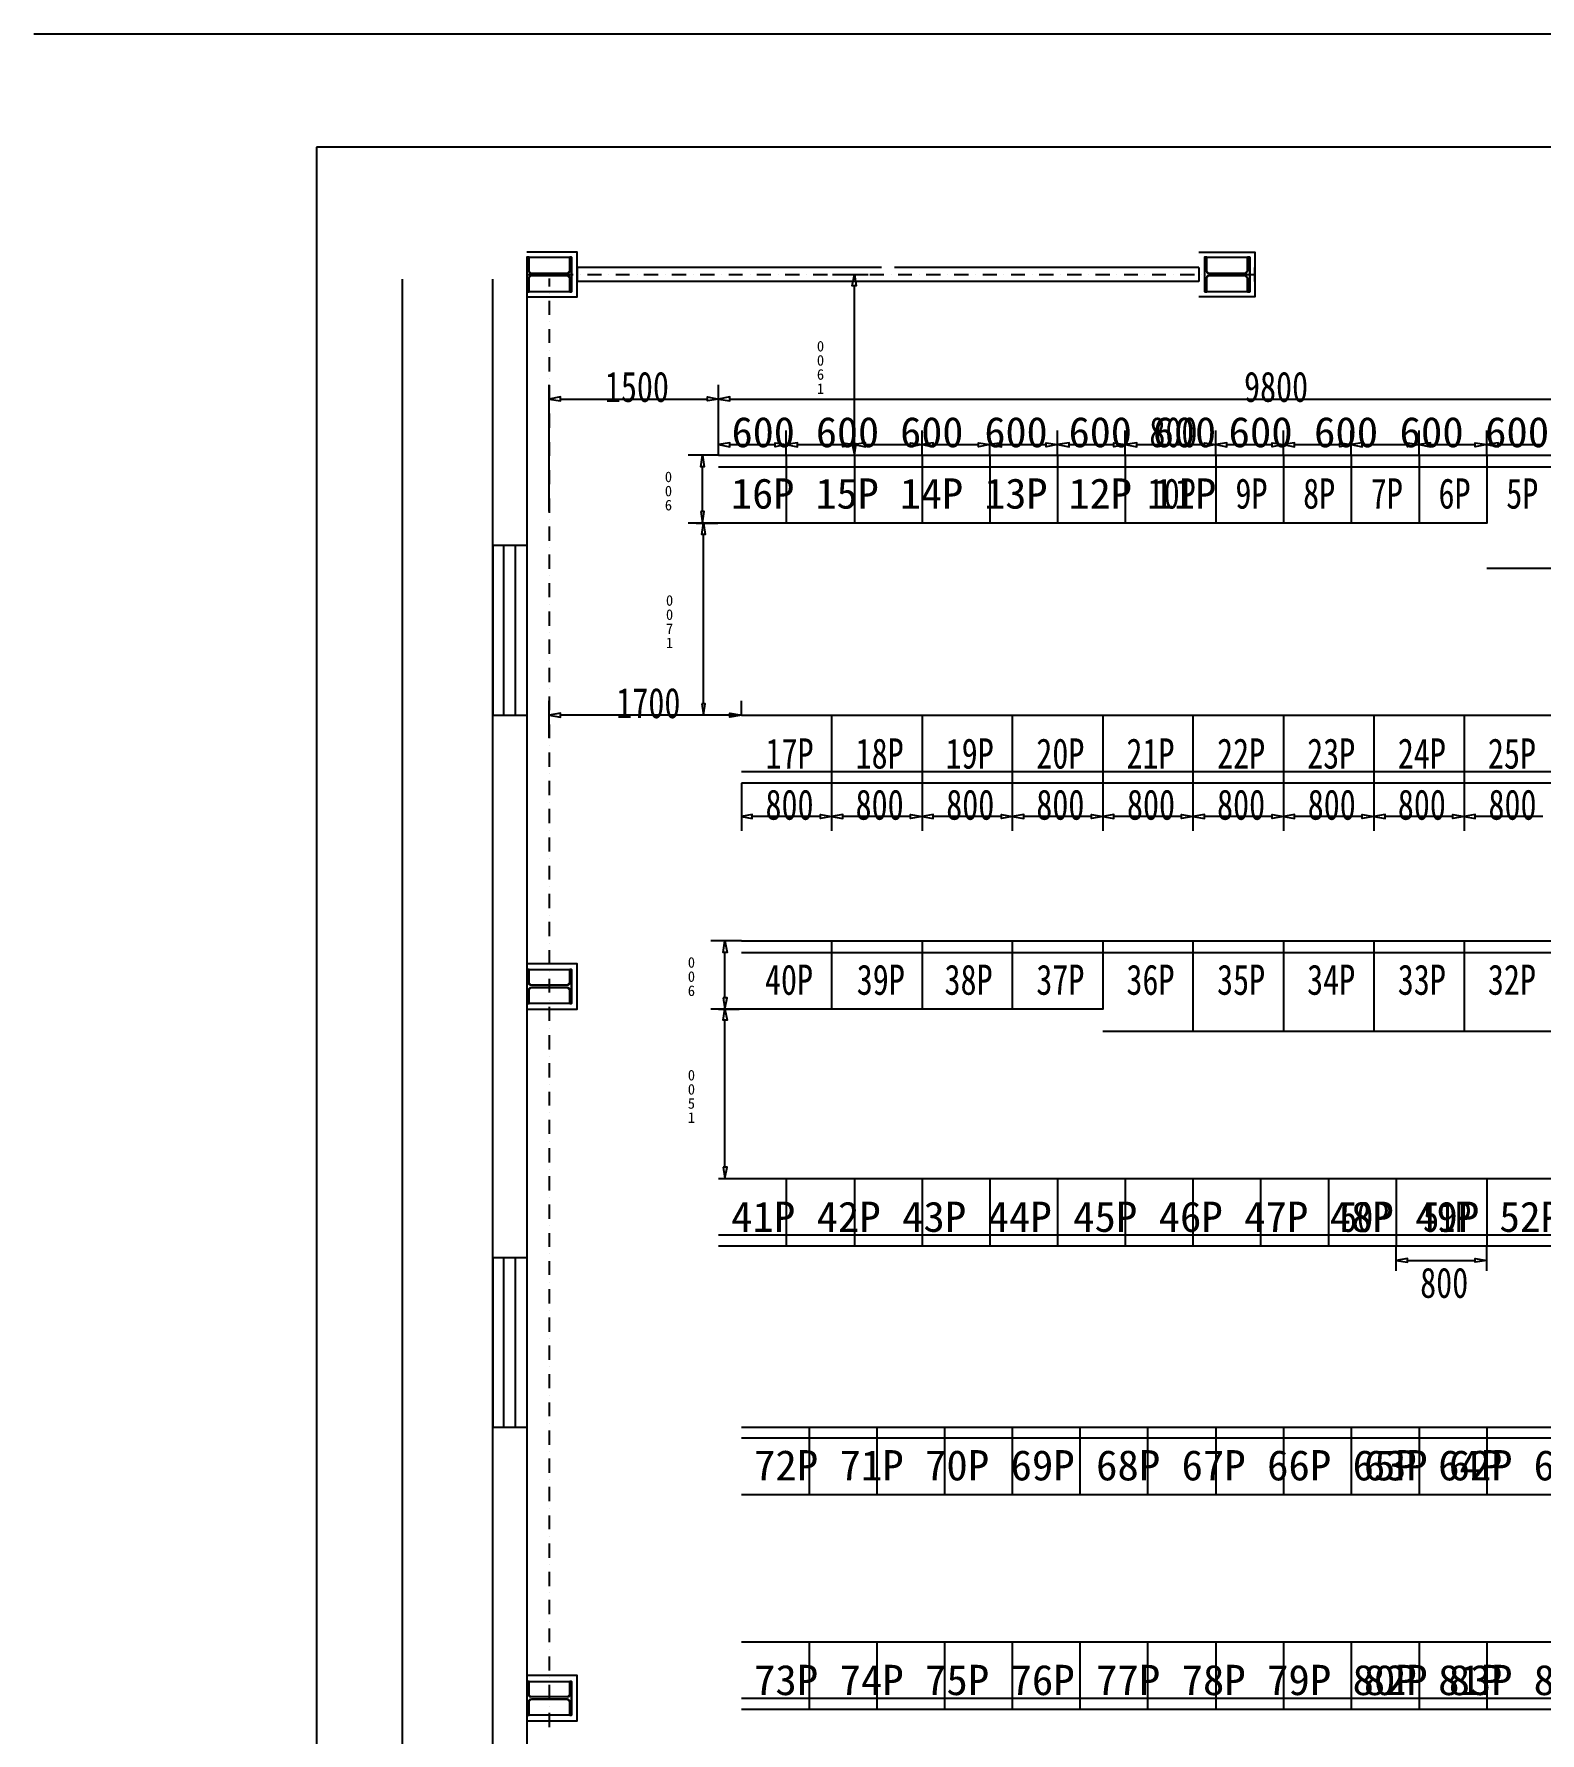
# Model space of a CAD drawing. Header units: metres. Extents: x 17 to 1264, y 17 to 859.
# Drawn here: x 16.8 to 394.8, y 432.6 to 858.8 of the extents above; entities that cross this region are included whole.
import ezdxf

# ---------------------------------------------------------------- set-up
doc = ezdxf.new("R2010")
doc.units = ezdxf.units.M
for name, color, linetype in [('LINES', 7, 'Continuous'), ('POLYLINES', 4, 'Continuous'), ('RECTS', 7, 'Continuous'), ('TEXTS', 3, 'Continuous')]:
    doc.layers.add(name, color=color, linetype=linetype)

msp = doc.modelspace()

# ---------------------------------------------------------------- linework, layer by layer
at = {"layer": 'LINES'}
for p, q in [((87.76, 830.45), (87.76, 45.22)), ((1179.14, 830.45), (87.76, 830.45)), ((141.11, 802.8), (140.54, 802.8)), ((140.54, 802.8), (140.54, 794.16)), ((141.11, 799.34), (141.11, 802.8)), ((151.34, 799.34), (151.34, 802.8)), ((151.34, 802.8), (151.77, 802.8)), ((151.77, 802.8), (151.77, 794.16)), ((311.18, 802.8), (310.6, 802.8)), ((310.6, 802.8), (310.6, 794.16)), ((311.18, 799.34), (311.18, 802.8)), ((314.49, 804.1), (317.95, 804.1)), ((321.4, 799.34), (321.4, 802.8)), ((321.4, 802.8), (321.98, 802.8)), ((321.98, 802.8), (321.98, 794.16)), ((109.29, 797.33), (109.29, 170.64)), ((132.04, 730.51), (132.04, 797.33)), ((132.04, 193.25), (132.04, 797.33)), ((140.54, 798.48), (145.15, 798.48)), ((140.54, 797.47), (140.54, 730.51)), ((141.11, 794.16), (141.11, 797.62)), ((150.76, 798.77), (141.69, 798.77)), ((150.76, 798.19), (141.69, 798.19)), ((146.15, 797.47), (146.15, 795.46)), ((146.87, 798.48), (146.87, 798.48)), ((148.6, 798.48), (152.2, 798.48)), ((151.34, 794.16), (151.34, 797.62)), ((229.53, 800.21), (153.21, 800.21)), ((153.21, 800.21), (153.21, 796.75)), ((153.93, 798.48), (153.93, 798.48)), ((155.8, 798.48), (159.26, 798.48)), ((160.99, 798.48), (160.99, 798.48)), ((162.86, 798.48), (166.31, 798.48)), ((168.19, 798.48), (168.19, 798.48)), ((169.91, 798.48), (173.51, 798.48)), ((175.24, 798.48), (175.24, 798.48)), ((176.97, 798.48), (180.57, 798.48)), ((182.3, 798.48), (182.3, 798.48)), ((184.03, 798.48), (187.63, 798.48)), ((189.35, 798.48), (189.35, 798.48)), ((191.23, 798.48), (194.68, 798.48)), ((196.55, 798.48), (196.55, 798.48)), ((198.28, 798.48), (201.74, 798.48)), ((203.61, 798.48), (203.61, 798.48)), ((205.34, 798.48), (208.94, 798.48)), ((210.67, 798.48), (210.67, 798.48)), ((212.39, 798.48), (215.99, 798.48)), ((217.29, 798.48), (226.22, 798.48)), ((217.72, 798.48), (217.72, 798.48)), ((219.45, 798.48), (223.05, 798.48)), ((224.78, 798.48), (224.78, 798.48)), ((226.65, 798.48), (230.11, 798.48)), ((231.98, 798.48), (231.98, 798.48)), ((309.16, 800.21), (232.84, 800.21)), ((233.71, 798.48), (237.16, 798.48)), ((239.03, 798.48), (239.03, 798.48)), ((240.76, 798.48), (244.36, 798.48)), ((246.09, 798.48), (246.09, 798.48)), ((247.82, 798.48), (251.42, 798.48)), ((253.15, 798.48), (253.15, 798.48)), ((255.02, 798.48), (258.47, 798.48)), ((260.2, 798.48), (260.2, 798.48)), ((262.07, 798.48), (265.53, 798.48)), ((267.4, 798.48), (267.4, 798.48)), ((269.13, 798.48), (272.73, 798.48)), ((274.46, 798.48), (274.46, 798.48)), ((276.19, 798.48), (279.79, 798.48)), ((281.51, 798.48), (281.51, 798.48)), ((283.24, 798.48), (286.84, 798.48)), ((288.57, 798.48), (288.57, 798.48)), ((290.44, 798.48), (293.9, 798.48)), ((295.63, 798.48), (295.63, 798.48)), ((297.5, 798.48), (300.95, 798.48)), ((302.83, 798.48), (302.83, 798.48)), ((304.55, 798.48), (308.15, 798.48)), ((309.16, 800.21), (309.16, 796.75)), ((309.88, 798.48), (309.88, 798.48)), ((311.18, 794.16), (311.18, 797.62)), ((311.61, 798.48), (315.21, 798.48)), ((320.83, 798.77), (311.75, 798.77)), ((320.83, 798.19), (311.75, 798.19)), ((316.94, 798.48), (316.94, 798.48)), ((318.67, 798.48), (323.27, 798.48)), ((321.4, 794.16), (321.4, 797.62)), ((323.27, 796.75), (323.27, 800.21)), ((140.54, 794.16), (141.11, 794.16)), ((146.15, 793.73), (146.15, 793.73)), ((151.77, 794.16), (151.34, 794.16)), ((231.26, 796.75), (153.21, 796.75)), ((222.76, 756), (222.76, 795.6)), ((309.16, 796.75), (231.26, 796.75)), ((310.6, 794.16), (311.18, 794.16)), ((321.98, 794.16), (321.4, 794.16)), ((146.15, 791.86), (146.15, 788.4)), ((146.15, 786.67), (146.15, 786.67)), ((146.15, 784.8), (146.15, 781.34)), ((146.15, 779.47), (146.15, 779.47)), ((146.15, 777.74), (146.15, 774.14)), ((146.15, 772.42), (146.15, 772.42)), ((146.15, 739.01), (146.15, 770.83)), ((146.15, 770.69), (146.15, 767.09)), ((188.63, 753.12), (188.63, 770.83)), ((146.15, 765.36), (146.15, 765.36)), ((146.15, 763.63), (146.15, 760.03)), ((149.03, 767.23), (185.9, 767.23)), ((191.51, 767.23), (463.67, 767.23)), ((188.63, 753.12), (188.63, 759.31)), ((205.63, 753.12), (205.63, 759.31)), ((222.76, 753.12), (222.76, 759.31)), ((239.75, 753.12), (239.75, 759.31)), ((256.75, 753.12), (256.75, 759.31)), ((273.74, 753.12), (273.74, 759.31)), ((290.73, 753.12), (290.73, 759.31)), ((313.48, 753.12), (313.48, 759.31)), ((330.47, 753.12), (330.47, 759.31)), ((347.47, 753.12), (347.47, 759.31)), ((364.46, 753.12), (364.46, 759.31)), ((381.45, 753.12), (381.45, 759.31)), ((146.15, 758.3), (146.15, 758.3)), ((146.15, 756.43), (146.15, 752.98)), ((191.51, 755.86), (202.89, 755.86)), ((208.51, 755.86), (219.88, 755.86)), ((225.5, 755.86), (236.87, 755.86)), ((242.49, 755.86), (253.87, 755.86)), ((259.63, 755.86), (270.86, 755.86)), ((276.62, 755.86), (287.85, 755.86)), ((293.61, 755.86), (310.6, 755.86)), ((316.22, 755.86), (327.59, 755.86)), ((333.21, 755.86), (344.59, 755.86)), ((350.2, 755.86), (361.58, 755.86)), ((367.34, 755.86), (378.57, 755.86)), ((384.33, 755.86), (395.56, 755.86)), ((146.15, 751.1), (146.15, 751.1)), ((188.63, 753.12), (181, 753.12)), ((184.6, 739.01), (184.6, 750.24)), ((188.63, 750.24), (205.63, 750.24)), ((205.63, 750.24), (222.76, 750.24)), ((215.99, 753.12), (226.22, 753.12)), ((222.76, 750.24), (239.75, 750.24)), ((239.75, 750.24), (256.75, 750.24)), ((256.75, 750.24), (273.74, 750.24)), ((273.74, 750.24), (290.73, 750.24)), ((290.73, 750.24), (330.47, 750.24)), ((313.48, 750.24), (330.47, 750.24)), ((330.47, 750.24), (347.47, 750.24)), ((347.47, 750.24), (364.46, 750.24)), ((364.46, 750.24), (381.45, 750.24)), ((381.45, 750.24), (432.43, 750.24)), ((146.15, 749.38), (146.15, 745.92)), ((146.15, 744.05), (146.15, 744.05)), ((146.15, 742.32), (146.15, 738.72)), ((146.15, 736.99), (146.15, 736.99)), ((146.15, 735.26), (146.15, 731.66)), ((188.63, 736.13), (181, 736.13)), ((183.02, 736.13), (188.49, 736.13)), ((184.89, 690.77), (184.89, 733.25)), ((140.54, 730.51), (132.04, 730.51)), ((132.04, 730.51), (132.04, 687.89)), ((134.78, 687.89), (134.78, 730.51)), ((137.66, 687.89), (137.66, 730.51)), ((140.54, 730.51), (140.54, 687.89)), ((146.15, 729.94), (146.15, 729.94)), ((146.15, 728.21), (146.15, 724.61)), ((146.15, 722.88), (146.15, 722.88)), ((146.15, 721.01), (146.15, 717.55)), ((146.15, 715.68), (146.15, 715.68)), ((146.15, 713.95), (146.15, 710.35)), ((146.15, 708.62), (146.15, 708.62)), ((146.15, 706.9), (146.15, 703.3)), ((146.15, 701.57), (146.15, 701.57)), ((146.15, 699.84), (146.15, 696.24)), ((146.15, 694.51), (146.15, 694.51)), ((146.15, 692.64), (146.15, 689.18)), ((146.15, 682.27), (146.15, 691.49)), ((194.39, 687.89), (194.39, 691.49)), ((132.04, 551.81), (132.04, 687.89)), ((132.04, 687.89), (140.54, 687.89)), ((140.54, 687.89), (140.54, 551.81)), ((146.15, 687.46), (146.15, 687.46)), ((191.51, 687.89), (149.03, 687.89)), ((194.39, 687.89), (181.29, 687.89)), ((146.15, 685.58), (146.15, 682.13)), ((146.15, 680.26), (146.15, 680.26)), ((146.15, 678.53), (146.15, 674.93)), ((194.39, 673.78), (217, 673.78)), ((217, 673.78), (239.75, 673.78)), ((239.75, 673.78), (262.36, 673.78)), ((262.36, 673.78), (285.11, 673.78)), ((285.11, 673.78), (307.72, 673.78)), ((307.72, 673.78), (330.47, 673.78)), ((330.47, 673.78), (353.08, 673.78)), ((353.08, 673.78), (375.83, 673.78)), ((375.83, 673.78), (398.44, 673.78)), ((146.15, 673.2), (146.15, 673.2)), ((146.15, 671.47), (146.15, 667.87)), ((194.39, 670.9), (194.39, 658.94)), ((217, 670.9), (217, 658.94)), ((239.75, 670.9), (239.75, 658.94)), ((262.36, 670.9), (262.36, 658.94)), ((285.11, 670.9), (285.11, 658.94)), ((307.72, 670.9), (307.72, 658.94)), ((330.47, 670.9), (330.47, 658.94)), ((353.08, 670.9), (353.08, 658.94)), ((375.83, 670.9), (375.83, 658.94)), ((146.15, 666.14), (146.15, 666.14)), ((146.15, 664.42), (146.15, 660.82)), ((214.27, 662.54), (197.13, 662.54)), ((236.87, 662.54), (219.88, 662.54)), ((259.63, 662.54), (242.49, 662.54)), ((282.23, 662.54), (265.24, 662.54)), ((304.84, 662.54), (287.85, 662.54)), ((327.59, 662.54), (310.6, 662.54)), ((350.2, 662.54), (333.21, 662.54)), ((372.95, 662.54), (355.96, 662.54)), ((395.56, 662.54), (378.57, 662.54)), ((146.15, 659.09), (146.15, 659.09)), ((146.15, 657.22), (146.15, 653.76)), ((146.15, 651.89), (146.15, 651.89)), ((146.15, 650.16), (146.15, 646.7)), ((146.15, 644.83), (146.15, 644.83)), ((146.15, 643.1), (146.15, 639.5)), ((146.15, 637.78), (146.15, 637.78)), ((146.15, 636.05), (146.15, 632.45)), ((194.39, 631.3), (186.76, 631.3)), ((146.15, 630.72), (146.15, 630.72)), ((146.15, 628.99), (146.15, 625.39)), ((190.22, 617.04), (190.22, 628.42)), ((194.39, 628.42), (217, 628.42)), ((217, 628.42), (239.75, 628.42)), ((239.75, 628.42), (262.36, 628.42)), ((262.36, 628.42), (285.11, 628.42)), ((285.11, 628.42), (466.55, 628.42)), ((141.11, 624.1), (140.54, 624.1)), ((140.54, 624.1), (140.54, 615.6)), ((141.11, 620.78), (141.11, 624.1)), ((146.15, 623.66), (146.15, 623.66)), ((151.34, 620.78), (151.34, 624.1)), ((151.34, 624.1), (151.77, 624.1)), ((151.77, 624.1), (151.77, 615.6)), ((141.11, 615.6), (141.11, 619.06)), ((150.76, 620.21), (141.69, 620.21)), ((150.76, 619.63), (141.69, 619.63)), ((146.15, 621.79), (146.15, 618.34)), ((151.34, 615.6), (151.34, 619.06)), ((140.54, 615.6), (141.11, 615.6)), ((146.15, 616.46), (146.15, 616.46)), ((146.15, 614.74), (146.15, 611.28)), ((151.77, 615.6), (151.34, 615.6)), ((194.39, 614.16), (186.76, 614.16)), ((188.63, 614.16), (193.82, 614.16)), ((190.22, 574.56), (190.22, 611.42)), ((146.15, 609.41), (146.15, 609.41)), ((146.15, 607.68), (146.15, 604.08)), ((146.15, 602.35), (146.15, 602.35)), ((146.15, 600.62), (146.15, 597.02)), ((146.15, 595.3), (146.15, 595.3)), ((146.15, 593.42), (146.15, 589.97)), ((146.15, 588.24), (146.15, 588.24)), ((146.15, 586.37), (146.15, 582.91)), ((146.15, 581.04), (146.15, 581.04)), ((146.15, 579.31), (146.15, 575.71)), ((146.15, 573.98), (146.15, 573.98)), ((146.15, 572.26), (146.15, 568.66)), ((188.63, 571.68), (193.82, 571.68)), ((146.15, 566.93), (146.15, 566.93)), ((146.15, 565.2), (146.15, 561.6)), ((146.15, 559.87), (146.15, 559.87)), ((146.15, 558), (146.15, 554.54)), ((188.63, 557.57), (205.63, 557.57)), ((205.63, 557.57), (222.76, 557.57)), ((222.76, 557.57), (239.75, 557.57)), ((239.75, 557.57), (256.75, 557.57)), ((256.75, 557.57), (273.74, 557.57)), ((273.74, 557.57), (290.73, 557.57)), ((290.73, 557.57), (307.72, 557.57)), ((307.72, 557.57), (324.71, 557.57)), ((324.71, 557.57), (341.71, 557.57)), ((341.71, 557.57), (358.7, 557.57)), ((358.7, 557.57), (381.45, 557.57)), ((358.7, 548.5), (358.7, 554.69)), ((381.45, 557.57), (398.44, 557.57)), ((381.45, 548.5), (381.45, 554.69)), ((140.54, 551.81), (132.04, 551.81)), ((132.04, 551.81), (132.04, 509.33)), ((134.78, 509.33), (134.78, 551.81)), ((137.66, 509.33), (137.66, 551.81)), ((140.54, 551.81), (140.54, 509.33)), ((146.15, 552.82), (146.15, 552.82)), ((146.15, 550.94), (146.15, 547.49)), ((361.58, 551.09), (378.57, 551.09)), ((146.15, 545.62), (146.15, 545.62)), ((146.15, 543.89), (146.15, 540.29)), ((146.15, 538.56), (146.15, 538.56)), ((146.15, 536.83), (146.15, 533.23)), ((146.15, 531.5), (146.15, 531.5)), ((146.15, 529.78), (146.15, 526.18)), ((146.15, 524.45), (146.15, 524.45)), ((146.15, 522.58), (146.15, 519.12)), ((146.15, 517.25), (146.15, 517.25)), ((146.15, 515.52), (146.15, 512.06)), ((132.04, 319.39), (132.04, 509.33)), ((132.04, 509.33), (140.54, 509.33)), ((140.54, 509.33), (140.54, 319.39)), ((146.15, 510.19), (146.15, 510.19)), ((146.15, 508.46), (146.15, 504.86)), ((146.15, 503.14), (146.15, 503.14)), ((194.39, 506.59), (211.39, 506.59)), ((211.39, 506.59), (228.38, 506.59)), ((228.38, 506.59), (245.37, 506.59)), ((245.37, 506.59), (262.36, 506.59)), ((262.36, 506.59), (279.35, 506.59)), ((279.35, 506.59), (296.35, 506.59)), ((296.35, 506.59), (313.48, 506.59)), ((313.48, 506.59), (330.47, 506.59)), ((330.47, 506.59), (347.47, 506.59)), ((347.47, 506.59), (364.46, 506.59)), ((364.46, 506.59), (381.45, 506.59)), ((381.45, 506.59), (398.44, 506.59)), ((146.15, 501.41), (146.15, 497.81)), ((146.15, 496.08), (146.15, 496.08)), ((146.15, 494.35), (146.15, 490.75)), ((146.15, 489.02), (146.15, 489.02)), ((146.15, 487.15), (146.15, 483.7)), ((146.15, 481.82), (146.15, 481.82)), ((146.15, 480.1), (146.15, 476.5)), ((146.15, 474.77), (146.15, 474.77)), ((146.15, 473.04), (146.15, 469.44)), ((146.15, 467.71), (146.15, 467.71)), ((146.15, 465.98), (146.15, 462.38)), ((146.15, 460.66), (146.15, 460.66)), ((146.15, 458.78), (146.15, 455.33)), ((146.15, 453.6), (146.15, 453.6)), ((146.15, 451.73), (146.15, 448.27)), ((141.11, 445.54), (140.54, 445.54)), ((140.54, 445.54), (140.54, 437.04)), ((141.11, 442.22), (141.11, 445.54)), ((146.15, 446.4), (146.15, 446.4)), ((146.15, 444.67), (146.15, 441.07)), ((151.34, 442.22), (151.34, 445.54)), ((151.34, 445.54), (151.77, 445.54)), ((151.77, 445.54), (151.77, 437.04)), ((141.11, 437.04), (141.11, 440.5)), ((150.76, 441.65), (141.69, 441.65)), ((150.76, 441.07), (141.69, 441.07)), ((146.15, 439.34), (146.15, 439.34)), ((151.34, 437.04), (151.34, 440.5)), ((194.39, 441.36), (211.39, 441.36)), ((211.39, 441.36), (228.38, 441.36)), ((228.38, 441.36), (245.37, 441.36)), ((245.37, 441.36), (262.36, 441.36)), ((262.36, 441.36), (279.35, 441.36)), ((279.35, 441.36), (296.35, 441.36)), ((296.35, 441.36), (313.48, 441.36)), ((313.48, 441.36), (330.47, 441.36)), ((330.47, 441.36), (347.47, 441.36)), ((347.47, 441.36), (364.46, 441.36)), ((364.46, 441.36), (381.45, 441.36)), ((381.45, 441.36), (398.44, 441.36)), ((140.54, 437.04), (141.11, 437.04)), ((146.15, 437.62), (146.15, 434.02)), ((151.77, 437.04), (151.34, 437.04))]:
    msp.add_line(p, q, dxfattribs=at)
at = {"layer": 'POLYLINES'}
for points in [[(140.54, 792.86), (153.21, 792.86), (153.21, 804.1), (140.54, 804.1)], [(140.54, 802.8), (151.77, 802.8), (151.77, 794.16), (140.54, 794.16)], [(140.54, 794.16), (141.11, 794.16), (141.11, 797.62), (141.11, 797.76), (141.11, 797.9), (141.26, 798.05), (141.4, 798.19), (141.69, 798.19), (150.76, 798.19), (150.91, 798.19), (151.05, 798.05), (151.19, 797.9), (151.19, 797.76), (151.34, 797.62), (151.34, 794.16), (151.77, 794.16), (151.77, 802.8), (151.34, 802.8), (151.34, 799.34), (151.19, 799.2), (151.19, 799.06), (151.05, 798.91), (150.91, 798.77), (150.76, 798.77), (141.69, 798.77), (141.4, 798.77), (141.26, 798.91), (141.11, 799.06), (141.11, 799.2), (141.11, 799.34), (141.11, 802.8), (140.54, 802.8), (140.54, 794.16)], [(140.54, 794.16), (141.11, 794.16), (141.11, 797.62), (141.11, 797.76), (141.11, 797.9), (141.26, 798.05), (141.4, 798.19), (141.69, 798.19), (150.76, 798.19), (150.91, 798.19), (151.05, 798.05), (151.19, 797.9), (151.19, 797.76), (151.34, 797.62), (151.34, 794.16), (151.77, 794.16), (151.77, 802.8), (151.34, 802.8), (151.34, 799.34), (151.19, 799.2), (151.19, 799.06), (151.05, 798.91), (150.91, 798.77), (150.76, 798.77), (141.69, 798.77), (141.4, 798.77), (141.26, 798.91), (141.11, 799.06), (141.11, 799.2), (141.11, 799.34), (141.11, 802.8), (140.54, 802.8), (140.54, 794.16)], [(310.6, 802.8), (321.98, 802.8), (321.98, 794.16), (310.6, 794.16)], [(310.6, 794.16), (311.18, 794.16), (311.18, 797.62), (311.18, 797.76), (311.32, 797.9), (311.32, 798.05), (311.47, 798.19), (311.75, 798.19), (320.83, 798.19), (320.97, 798.19), (321.11, 798.05), (321.26, 797.9), (321.26, 797.76), (321.4, 797.62), (321.4, 794.16), (321.98, 794.16), (321.98, 802.8), (321.4, 802.8), (321.4, 799.34), (321.26, 799.2), (321.26, 799.06), (321.11, 798.91), (320.97, 798.77), (320.83, 798.77), (311.75, 798.77), (311.47, 798.77), (311.32, 798.91), (311.32, 799.06), (311.18, 799.2), (311.18, 799.34), (311.18, 802.8), (310.6, 802.8), (310.6, 794.16)], [(310.6, 794.16), (311.18, 794.16), (311.18, 797.62), (311.18, 797.76), (311.32, 797.9), (311.32, 798.05), (311.47, 798.19), (311.75, 798.19), (320.83, 798.19), (320.97, 798.19), (321.11, 798.05), (321.26, 797.9), (321.26, 797.76), (321.4, 797.62), (321.4, 794.16), (321.98, 794.16), (321.98, 802.8), (321.4, 802.8), (321.4, 799.34), (321.26, 799.2), (321.26, 799.06), (321.11, 798.91), (320.97, 798.77), (320.83, 798.77), (311.75, 798.77), (311.47, 798.77), (311.32, 798.91), (311.32, 799.06), (311.18, 799.2), (311.18, 799.34), (311.18, 802.8), (310.6, 802.8), (310.6, 794.16)], [(141.07, 799.33), (141.63, 798.76)], [(141.63, 798.19), (141.07, 797.63)], [(150.7, 798.76), (151.27, 799.33)], [(151.27, 797.63), (150.7, 798.19)], [(222.76, 798.48), (223.19, 795.6), (222.19, 795.6), (222.76, 798.48)], [(222.76, 798.48), (223.19, 795.6), (222.19, 795.6), (222.76, 798.48)], [(311.15, 799.33), (311.71, 798.76)], [(311.71, 798.19), (311.15, 797.63)], [(320.78, 798.76), (321.35, 799.33)], [(321.35, 797.63), (320.78, 798.19)], [(146.15, 767.23), (149.03, 766.8), (149.03, 767.81), (146.15, 767.23)], [(146.15, 767.23), (149.03, 766.8), (149.03, 767.81), (146.15, 767.23)], [(188.63, 767.23), (185.9, 766.8), (185.9, 767.81), (188.63, 767.23)], [(188.63, 767.23), (185.9, 766.8), (185.9, 767.81), (188.63, 767.23)], [(188.63, 767.23), (191.51, 766.8), (191.51, 767.81), (188.63, 767.23)], [(188.63, 767.23), (191.51, 766.8), (191.51, 767.81), (188.63, 767.23)], [(188.63, 755.86), (191.51, 755.28), (191.51, 756.29), (188.63, 755.86)], [(188.63, 755.86), (191.51, 755.28), (191.51, 756.29), (188.63, 755.86)], [(205.63, 755.86), (202.89, 755.28), (202.89, 756.29), (205.63, 755.86)], [(205.63, 755.86), (202.89, 755.28), (202.89, 756.29), (205.63, 755.86)], [(205.63, 755.86), (208.51, 755.28), (208.51, 756.29), (205.63, 755.86)], [(205.63, 755.86), (208.51, 755.28), (208.51, 756.29), (205.63, 755.86)], [(222.76, 755.86), (219.88, 755.28), (219.88, 756.29), (222.76, 755.86)], [(222.76, 755.86), (219.88, 755.28), (219.88, 756.29), (222.76, 755.86)], [(222.19, 756), (222.76, 753.12), (223.19, 756), (222.19, 756)], [(222.19, 756), (222.76, 753.12), (223.19, 756), (222.19, 756)], [(222.76, 755.86), (225.5, 755.28), (225.5, 756.29), (222.76, 755.86)], [(222.76, 755.86), (225.5, 755.28), (225.5, 756.29), (222.76, 755.86)], [(239.75, 755.86), (236.87, 755.28), (236.87, 756.29), (239.75, 755.86)], [(239.75, 755.86), (236.87, 755.28), (236.87, 756.29), (239.75, 755.86)], [(239.75, 755.86), (242.49, 755.28), (242.49, 756.29), (239.75, 755.86)], [(239.75, 755.86), (242.49, 755.28), (242.49, 756.29), (239.75, 755.86)], [(256.75, 755.86), (253.87, 755.28), (253.87, 756.29), (256.75, 755.86)], [(256.75, 755.86), (253.87, 755.28), (253.87, 756.29), (256.75, 755.86)], [(256.75, 755.86), (259.63, 755.28), (259.63, 756.29), (256.75, 755.86)], [(256.75, 755.86), (259.63, 755.28), (259.63, 756.29), (256.75, 755.86)], [(273.74, 755.86), (270.86, 755.28), (270.86, 756.29), (273.74, 755.86)], [(273.74, 755.86), (270.86, 755.28), (270.86, 756.29), (273.74, 755.86)], [(273.74, 755.86), (276.62, 755.28), (276.62, 756.29), (273.74, 755.86)], [(273.74, 755.86), (276.62, 755.28), (276.62, 756.29), (273.74, 755.86)], [(290.73, 755.86), (287.85, 755.28), (287.85, 756.29), (290.73, 755.86)], [(290.73, 755.86), (287.85, 755.28), (287.85, 756.29), (290.73, 755.86)], [(290.73, 755.86), (293.61, 755.28), (293.61, 756.29), (290.73, 755.86)], [(290.73, 755.86), (293.61, 755.28), (293.61, 756.29), (290.73, 755.86)], [(313.48, 755.86), (310.6, 755.28), (310.6, 756.29), (313.48, 755.86)], [(313.48, 755.86), (310.6, 755.28), (310.6, 756.29), (313.48, 755.86)], [(313.48, 755.86), (316.22, 755.28), (316.22, 756.29), (313.48, 755.86)], [(313.48, 755.86), (316.22, 755.28), (316.22, 756.29), (313.48, 755.86)], [(330.47, 755.86), (327.59, 755.28), (327.59, 756.29), (330.47, 755.86)], [(330.47, 755.86), (327.59, 755.28), (327.59, 756.29), (330.47, 755.86)], [(330.47, 755.86), (333.21, 755.28), (333.21, 756.29), (330.47, 755.86)], [(330.47, 755.86), (333.21, 755.28), (333.21, 756.29), (330.47, 755.86)], [(347.47, 755.86), (344.59, 755.28), (344.59, 756.29), (347.47, 755.86)], [(347.47, 755.86), (344.59, 755.28), (344.59, 756.29), (347.47, 755.86)], [(347.47, 755.86), (350.2, 755.28), (350.2, 756.29), (347.47, 755.86)], [(347.47, 755.86), (350.2, 755.28), (350.2, 756.29), (347.47, 755.86)], [(364.46, 755.86), (361.58, 755.28), (361.58, 756.29), (364.46, 755.86)], [(364.46, 755.86), (361.58, 755.28), (361.58, 756.29), (364.46, 755.86)], [(364.46, 755.86), (367.34, 755.28), (367.34, 756.29), (364.46, 755.86)], [(364.46, 755.86), (367.34, 755.28), (367.34, 756.29), (364.46, 755.86)], [(381.45, 755.86), (378.57, 755.28), (378.57, 756.29), (381.45, 755.86)], [(381.45, 755.86), (378.57, 755.28), (378.57, 756.29), (381.45, 755.86)], [(381.45, 755.86), (384.33, 755.28), (384.33, 756.29), (381.45, 755.86)], [(381.45, 755.86), (384.33, 755.28), (384.33, 756.29), (381.45, 755.86)], [(184.6, 753.12), (185.03, 750.24), (184.17, 750.24), (184.6, 753.12)], [(184.6, 753.12), (185.03, 750.24), (184.17, 750.24), (184.6, 753.12)], [(184.17, 739.01), (184.6, 736.13), (185.03, 739.01), (184.17, 739.01)], [(184.17, 739.01), (184.6, 736.13), (185.03, 739.01), (184.17, 739.01)], [(184.89, 736.13), (185.32, 733.25), (184.46, 733.25), (184.89, 736.13)], [(184.89, 736.13), (185.32, 733.25), (184.46, 733.25), (184.89, 736.13)], [(184.46, 690.77), (184.89, 687.89), (185.32, 690.77), (184.46, 690.77)], [(184.46, 690.77), (184.89, 687.89), (185.32, 690.77), (184.46, 690.77)], [(146.15, 687.89), (149.03, 687.46), (149.03, 688.46), (146.15, 687.89)], [(146.15, 687.89), (149.03, 687.46), (149.03, 688.46), (146.15, 687.89)], [(194.39, 687.89), (191.51, 687.46), (191.51, 688.46), (194.39, 687.89)], [(194.39, 687.89), (191.51, 687.46), (191.51, 688.46), (194.39, 687.89)], [(194.39, 662.54), (197.13, 661.97), (197.13, 662.98), (194.39, 662.54)], [(194.39, 662.54), (197.13, 661.97), (197.13, 662.98), (194.39, 662.54)], [(217, 662.54), (214.27, 661.97), (214.27, 662.98), (217, 662.54)], [(217, 662.54), (214.27, 661.97), (214.27, 662.98), (217, 662.54)], [(217, 662.54), (219.88, 661.97), (219.88, 662.98), (217, 662.54)], [(217, 662.54), (219.88, 661.97), (219.88, 662.98), (217, 662.54)], [(239.75, 662.54), (236.87, 661.97), (236.87, 662.98), (239.75, 662.54)], [(239.75, 662.54), (236.87, 661.97), (236.87, 662.98), (239.75, 662.54)], [(239.75, 662.54), (242.49, 661.97), (242.49, 662.98), (239.75, 662.54)], [(239.75, 662.54), (242.49, 661.97), (242.49, 662.98), (239.75, 662.54)], [(262.36, 662.54), (259.63, 661.97), (259.63, 662.98), (262.36, 662.54)], [(262.36, 662.54), (259.63, 661.97), (259.63, 662.98), (262.36, 662.54)], [(262.36, 662.54), (265.24, 661.97), (265.24, 662.98), (262.36, 662.54)], [(262.36, 662.54), (265.24, 661.97), (265.24, 662.98), (262.36, 662.54)], [(285.11, 662.54), (282.23, 661.97), (282.23, 662.98), (285.11, 662.54)], [(285.11, 662.54), (282.23, 661.97), (282.23, 662.98), (285.11, 662.54)], [(285.11, 662.54), (287.85, 661.97), (287.85, 662.98), (285.11, 662.54)], [(285.11, 662.54), (287.85, 661.97), (287.85, 662.98), (285.11, 662.54)], [(307.72, 662.54), (304.84, 661.97), (304.84, 662.98), (307.72, 662.54)], [(307.72, 662.54), (304.84, 661.97), (304.84, 662.98), (307.72, 662.54)], [(307.72, 662.54), (310.6, 661.97), (310.6, 662.98), (307.72, 662.54)], [(307.72, 662.54), (310.6, 661.97), (310.6, 662.98), (307.72, 662.54)], [(330.47, 662.54), (327.59, 661.97), (327.59, 662.98), (330.47, 662.54)], [(330.47, 662.54), (327.59, 661.97), (327.59, 662.98), (330.47, 662.54)], [(330.47, 662.54), (333.21, 661.97), (333.21, 662.98), (330.47, 662.54)], [(330.47, 662.54), (333.21, 661.97), (333.21, 662.98), (330.47, 662.54)], [(353.08, 662.54), (350.2, 661.97), (350.2, 662.98), (353.08, 662.54)], [(353.08, 662.54), (350.2, 661.97), (350.2, 662.98), (353.08, 662.54)], [(353.08, 662.54), (355.96, 661.97), (355.96, 662.98), (353.08, 662.54)], [(353.08, 662.54), (355.96, 661.97), (355.96, 662.98), (353.08, 662.54)], [(375.83, 662.54), (372.95, 661.97), (372.95, 662.98), (375.83, 662.54)], [(375.83, 662.54), (372.95, 661.97), (372.95, 662.98), (375.83, 662.54)], [(375.83, 662.54), (378.57, 661.97), (378.57, 662.98), (375.83, 662.54)], [(375.83, 662.54), (378.57, 661.97), (378.57, 662.98), (375.83, 662.54)], [(190.22, 631.3), (190.79, 628.42), (189.79, 628.42), (190.22, 631.3)], [(190.22, 631.3), (190.79, 628.42), (189.79, 628.42), (190.22, 631.3)], [(140.54, 614.16), (153.21, 614.16), (153.21, 625.54), (140.54, 625.54)], [(140.54, 624.1), (151.77, 624.1), (151.77, 615.6), (140.54, 615.6)], [(140.54, 615.6), (141.11, 615.6), (141.11, 619.06), (141.11, 619.2), (141.11, 619.34), (141.26, 619.49), (141.4, 619.63), (141.69, 619.63), (150.76, 619.63), (150.91, 619.63), (151.05, 619.49), (151.19, 619.34), (151.19, 619.2), (151.34, 619.06), (151.34, 615.6), (151.77, 615.6), (151.77, 624.1), (151.34, 624.1), (151.34, 620.78), (151.19, 620.64), (151.19, 620.35), (151.05, 620.35), (150.91, 620.21), (150.76, 620.21), (141.69, 620.21), (141.4, 620.21), (141.26, 620.35), (141.11, 620.35), (141.11, 620.64), (141.11, 620.78), (141.11, 624.1), (140.54, 624.1), (140.54, 615.6)], [(140.54, 615.6), (141.11, 615.6), (141.11, 619.06), (141.11, 619.2), (141.11, 619.34), (141.26, 619.49), (141.4, 619.63), (141.69, 619.63), (150.76, 619.63), (150.91, 619.63), (151.05, 619.49), (151.19, 619.34), (151.19, 619.2), (151.34, 619.06), (151.34, 615.6), (151.77, 615.6), (151.77, 624.1), (151.34, 624.1), (151.34, 620.78), (151.19, 620.64), (151.19, 620.35), (151.05, 620.35), (150.91, 620.21), (150.76, 620.21), (141.69, 620.21), (141.4, 620.21), (141.26, 620.35), (141.11, 620.35), (141.11, 620.64), (141.11, 620.78), (141.11, 624.1), (140.54, 624.1), (140.54, 615.6)], [(141.07, 620.75), (141.63, 620.18)], [(141.63, 619.61), (141.07, 619.04)], [(150.7, 620.18), (151.27, 620.75)], [(151.27, 619.04), (150.7, 619.61)], [(189.79, 617.04), (190.22, 614.16), (190.79, 617.04), (189.79, 617.04)], [(189.79, 617.04), (190.22, 614.16), (190.79, 617.04), (189.79, 617.04)], [(190.22, 614.16), (190.79, 611.42), (189.79, 611.42), (190.22, 614.16)], [(190.22, 614.16), (190.79, 611.42), (189.79, 611.42), (190.22, 614.16)], [(189.79, 574.56), (190.22, 571.68), (190.79, 574.56), (189.79, 574.56)], [(189.79, 574.56), (190.22, 571.68), (190.79, 574.56), (189.79, 574.56)], [(358.7, 551.09), (361.58, 550.66), (361.58, 551.66), (358.7, 551.09)], [(358.7, 551.09), (361.58, 550.66), (361.58, 551.66), (358.7, 551.09)], [(381.45, 551.09), (378.57, 550.66), (378.57, 551.66), (381.45, 551.09)], [(381.45, 551.09), (378.57, 550.66), (378.57, 551.66), (381.45, 551.09)], [(140.54, 435.6), (153.21, 435.6), (153.21, 446.98), (140.54, 446.98)], [(140.54, 445.54), (151.77, 445.54), (151.77, 437.04), (140.54, 437.04)], [(140.54, 437.04), (141.11, 437.04), (141.11, 440.5), (141.11, 440.64), (141.11, 440.78), (141.26, 440.93), (141.4, 441.07), (141.69, 441.07), (150.76, 441.07), (150.91, 441.07), (151.05, 440.93), (151.19, 440.78), (151.19, 440.64), (151.34, 440.5), (151.34, 437.04), (151.77, 437.04), (151.77, 445.54), (151.34, 445.54), (151.34, 442.22), (151.19, 441.94), (151.19, 441.79), (151.05, 441.65), (150.91, 441.65), (150.76, 441.65), (141.69, 441.65), (141.4, 441.65), (141.26, 441.65), (141.11, 441.79), (141.11, 441.94), (141.11, 442.22), (141.11, 445.54), (140.54, 445.54), (140.54, 437.04)], [(140.54, 437.04), (141.11, 437.04), (141.11, 440.5), (141.11, 440.64), (141.11, 440.78), (141.26, 440.93), (141.4, 441.07), (141.69, 441.07), (150.76, 441.07), (150.91, 441.07), (151.05, 440.93), (151.19, 440.78), (151.19, 440.64), (151.34, 440.5), (151.34, 437.04), (151.77, 437.04), (151.77, 445.54), (151.34, 445.54), (151.34, 442.22), (151.19, 441.94), (151.19, 441.79), (151.05, 441.65), (150.91, 441.65), (150.76, 441.65), (141.69, 441.65), (141.4, 441.65), (141.26, 441.65), (141.11, 441.79), (141.11, 441.94), (141.11, 442.22), (141.11, 445.54), (140.54, 445.54), (140.54, 437.04)], [(141.07, 442.16), (141.63, 441.6)], [(141.63, 441.03), (141.07, 440.46)], [(150.7, 441.6), (151.27, 442.16)], [(151.27, 440.46), (150.7, 441.03)]]:
    msp.add_lwpolyline(points, dxfattribs=at)
at = {"layer": 'RECTS'}
for points in [[(16.84, 858.82), (1207.43, 858.82), (1207.43, 16.85), (16.84, 16.85)], [(309.16, 804.1), (323.27, 804.1), (323.27, 792.86), (309.16, 792.86)], [(188.63, 753.12), (205.63, 753.12), (205.63, 736.13), (188.63, 736.13)], [(205.63, 753.12), (222.76, 753.12), (222.76, 736.13), (205.63, 736.13)], [(222.76, 753.12), (239.75, 753.12), (239.75, 736.13), (222.76, 736.13)], [(239.75, 753.12), (256.75, 753.12), (256.75, 736.13), (239.75, 736.13)], [(256.75, 753.12), (273.74, 753.12), (273.74, 736.13), (256.75, 736.13)], [(273.74, 753.12), (290.73, 753.12), (290.73, 736.13), (273.74, 736.13)], [(290.73, 753.12), (313.48, 753.12), (313.48, 736.13), (290.73, 736.13)], [(313.48, 753.12), (330.47, 753.12), (330.47, 736.13), (313.48, 736.13)], [(330.47, 753.12), (347.47, 753.12), (347.47, 736.13), (330.47, 736.13)], [(347.47, 753.12), (364.46, 753.12), (364.46, 736.13), (347.47, 736.13)], [(364.46, 753.12), (381.45, 753.12), (381.45, 736.13), (364.46, 736.13)], [(381.45, 753.12), (398.44, 753.12), (398.44, 724.75), (381.45, 724.75)], [(194.39, 687.89), (217, 687.89), (217, 670.9), (194.39, 670.9)], [(217, 687.89), (239.75, 687.89), (239.75, 670.9), (217, 670.9)], [(239.75, 687.89), (262.36, 687.89), (262.36, 670.9), (239.75, 670.9)], [(262.36, 687.89), (285.11, 687.89), (285.11, 670.9), (262.36, 670.9)], [(285.11, 687.89), (307.72, 687.89), (307.72, 670.9), (285.11, 670.9)], [(307.72, 687.89), (330.47, 687.89), (330.47, 670.9), (307.72, 670.9)], [(330.47, 687.89), (353.08, 687.89), (353.08, 670.9), (330.47, 670.9)], [(353.08, 687.89), (375.83, 687.89), (375.83, 670.9), (353.08, 670.9)], [(375.83, 687.89), (398.44, 687.89), (398.44, 670.9), (375.83, 670.9)], [(194.39, 631.3), (217, 631.3), (217, 614.16), (194.39, 614.16)], [(217, 631.3), (239.75, 631.3), (239.75, 614.16), (217, 614.16)], [(239.75, 631.3), (262.36, 631.3), (262.36, 614.16), (239.75, 614.16)], [(262.36, 631.3), (285.11, 631.3), (285.11, 614.16), (262.36, 614.16)], [(285.11, 631.3), (307.72, 631.3), (307.72, 608.54), (285.11, 608.54)], [(307.72, 631.3), (330.47, 631.3), (330.47, 608.54), (307.72, 608.54)], [(330.47, 631.3), (353.08, 631.3), (353.08, 608.54), (330.47, 608.54)], [(353.08, 631.3), (375.83, 631.3), (375.83, 608.54), (353.08, 608.54)], [(375.83, 631.3), (398.44, 631.3), (398.44, 608.54), (375.83, 608.54)], [(188.63, 571.68), (205.63, 571.68), (205.63, 554.69), (188.63, 554.69)], [(205.63, 571.68), (222.76, 571.68), (222.76, 554.69), (205.63, 554.69)], [(222.76, 571.68), (239.75, 571.68), (239.75, 554.69), (222.76, 554.69)], [(239.75, 571.68), (256.75, 571.68), (256.75, 554.69), (239.75, 554.69)], [(256.75, 571.68), (273.74, 571.68), (273.74, 554.69), (256.75, 554.69)], [(273.74, 571.68), (290.73, 571.68), (290.73, 554.69), (273.74, 554.69)], [(290.73, 571.68), (307.72, 571.68), (307.72, 554.69), (290.73, 554.69)], [(307.72, 571.68), (324.71, 571.68), (324.71, 554.69), (307.72, 554.69)], [(324.71, 571.68), (341.71, 571.68), (341.71, 554.69), (324.71, 554.69)], [(341.71, 571.68), (358.7, 571.68), (358.7, 554.69), (341.71, 554.69)], [(358.7, 571.68), (381.45, 571.68), (381.45, 554.69), (358.7, 554.69)], [(381.45, 571.68), (398.44, 571.68), (398.44, 554.69), (381.45, 554.69)], [(194.39, 509.33), (211.39, 509.33), (211.39, 492.34), (194.39, 492.34)], [(211.39, 509.33), (228.38, 509.33), (228.38, 492.34), (211.39, 492.34)], [(228.38, 509.33), (245.37, 509.33), (245.37, 492.34), (228.38, 492.34)], [(245.37, 509.33), (262.36, 509.33), (262.36, 492.34), (245.37, 492.34)], [(262.36, 509.33), (279.35, 509.33), (279.35, 492.34), (262.36, 492.34)], [(279.35, 509.33), (296.35, 509.33), (296.35, 492.34), (279.35, 492.34)], [(296.35, 509.33), (313.48, 509.33), (313.48, 492.34), (296.35, 492.34)], [(313.48, 509.33), (330.47, 509.33), (330.47, 492.34), (313.48, 492.34)], [(330.47, 509.33), (347.47, 509.33), (347.47, 492.34), (330.47, 492.34)], [(347.47, 509.33), (364.46, 509.33), (364.46, 492.34), (347.47, 492.34)], [(364.46, 509.33), (381.45, 509.33), (381.45, 492.34), (364.46, 492.34)], [(381.45, 509.33), (398.44, 509.33), (398.44, 492.34), (381.45, 492.34)], [(194.39, 455.47), (211.39, 455.47), (211.39, 438.48), (194.39, 438.48)], [(211.39, 455.47), (228.38, 455.47), (228.38, 438.48), (211.39, 438.48)], [(228.38, 455.47), (245.37, 455.47), (245.37, 438.48), (228.38, 438.48)], [(245.37, 455.47), (262.36, 455.47), (262.36, 438.48), (245.37, 438.48)], [(262.36, 455.47), (279.35, 455.47), (279.35, 438.48), (262.36, 438.48)], [(279.35, 455.47), (296.35, 455.47), (296.35, 438.48), (279.35, 438.48)], [(296.35, 455.47), (313.48, 455.47), (313.48, 438.48), (296.35, 438.48)], [(313.48, 455.47), (330.47, 455.47), (330.47, 438.48), (313.48, 438.48)], [(330.47, 455.47), (347.47, 455.47), (347.47, 438.48), (330.47, 438.48)], [(347.47, 455.47), (364.46, 455.47), (364.46, 438.48), (347.47, 438.48)], [(364.46, 455.47), (381.45, 455.47), (381.45, 438.48), (364.46, 438.48)], [(381.45, 455.47), (398.44, 455.47), (398.44, 438.48), (381.45, 438.48)]]:
    msp.add_lwpolyline(points, dxfattribs=at)

# ---------------------------------------------------------------- texts
at = {"layer": 'TEXTS'}
for s, height, p in [('0', 2.66, (213.34, 779.17)), ('0', 2.66, (213.34, 775.62)), ('6', 2.66, (213.34, 772.08)), ('1', 2.66, (213.34, 768.53)), ('0', 2.66, (175.18, 746.39)), ('0', 2.66, (175.18, 742.84)), ('6', 2.66, (175.18, 739.3)), ('0', 2.66, (175.46, 715.38)), ('0', 2.66, (175.46, 711.83)), ('7', 2.66, (175.46, 708.28)), ('1', 2.66, (175.46, 704.74)), ('0', 2.66, (180.94, 624.57)), ('0', 2.66, (180.94, 621.02)), ('6', 2.66, (180.94, 617.47)), ('0', 2.66, (180.94, 596.29)), ('0', 2.66, (180.94, 592.74)), ('5', 2.66, (180.94, 589.2)), ('1', 2.66, (180.94, 585.65)), ('52P 53P 54P 55P 56P', 7.6, (384.62, 558.3))]:
    msp.add_text(s, height=height, dxfattribs=at).set_placement(p)
for s, width, p in [('1500', 0.777778, (160.12, 766.52)), ('9800', 0.777778, (320.54, 766.52)), ('600 600 600 600 600 600', 1.022525, (191.95, 755.15)), ('800', 0.777778, (296.78, 755.15)), ('600 600 600 600 600 600 600 600 600', 1.037754, (316.65, 755.15)), ('16P 15P 14P 13P 12P 11P', 1.024065, (191.8, 739.74)), ('10P', 0.777778, (296.35, 739.74)), ('9P', 0.777778, (318.38, 739.74)), ('8P', 0.777778, (335.37, 739.74)), ('7P', 0.777778, (352.36, 739.74)), ('6P', 0.777778, (369.35, 739.74)), ('5P', 0.777778, (386.35, 739.74)), ('1700', 0.777778, (163, 687.18)), ('17P', 0.777778, (200.44, 674.51)), ('18P', 0.777778, (223.05, 674.51)), ('19P', 0.777778, (245.66, 674.51)), ('20P', 0.777778, (268.41, 674.51)), ('21P', 0.777778, (291.02, 674.51)), ('22P', 0.777778, (313.77, 674.51)), ('23P', 0.777778, (336.38, 674.51)), ('24P', 0.777778, (359.13, 674.51)), ('25P', 0.777778, (381.74, 674.51)), ('800', 0.777778, (200.44, 661.69)), ('800', 0.777778, (223.05, 661.69)), ('800', 0.777778, (245.8, 661.69)), ('800', 0.777778, (268.41, 661.69)), ('800', 0.777778, (291.16, 661.69)), ('800', 0.777778, (313.77, 661.69)), ('800', 0.777778, (336.52, 661.69)), ('800', 0.777778, (359.13, 661.69)), ('800', 0.777778, (381.88, 661.69)), ('40P', 0.777778, (200.3, 617.77)), ('39P', 0.777778, (223.34, 617.77)), ('38P', 0.777778, (245.37, 617.77)), ('37P', 0.777778, (268.41, 617.77)), ('36P', 0.777778, (291.02, 617.77)), ('35P', 0.777778, (313.77, 617.77)), ('34P', 0.777778, (336.38, 617.77)), ('33P', 0.777778, (359.13, 617.77)), ('32P', 0.777778, (381.74, 617.77)), ('41P 42P 43P 44P 45P 46P 47P 48P 49P', 1.037754, (191.8, 558.3)), ('50P', 0.777778, (344.87, 558.3)), ('51P', 0.777778, (365.47, 558.3)), ('800', 0.777778, (364.75, 541.74)), ('72P 71P 70P 69P 68P 67P 66P 65P 64P', 1.037754, (197.56, 495.95)), ('63P 62P 61P 60P 59P 58P 57P', 1.029959, (350.63, 495.95)), ('73P 74P 75P 76P 77P 78P 79P 80P 81P', 1.037754, (197.56, 442.09)), ('82P 83P 84P 85P 86P 87P 88P', 1.029959, (350.63, 442.09))]:
    msp.add_text(s, height=7.6, dxfattribs=dict(at, width=width)).set_placement(p)

doc.saveas('drawing.dxf')
